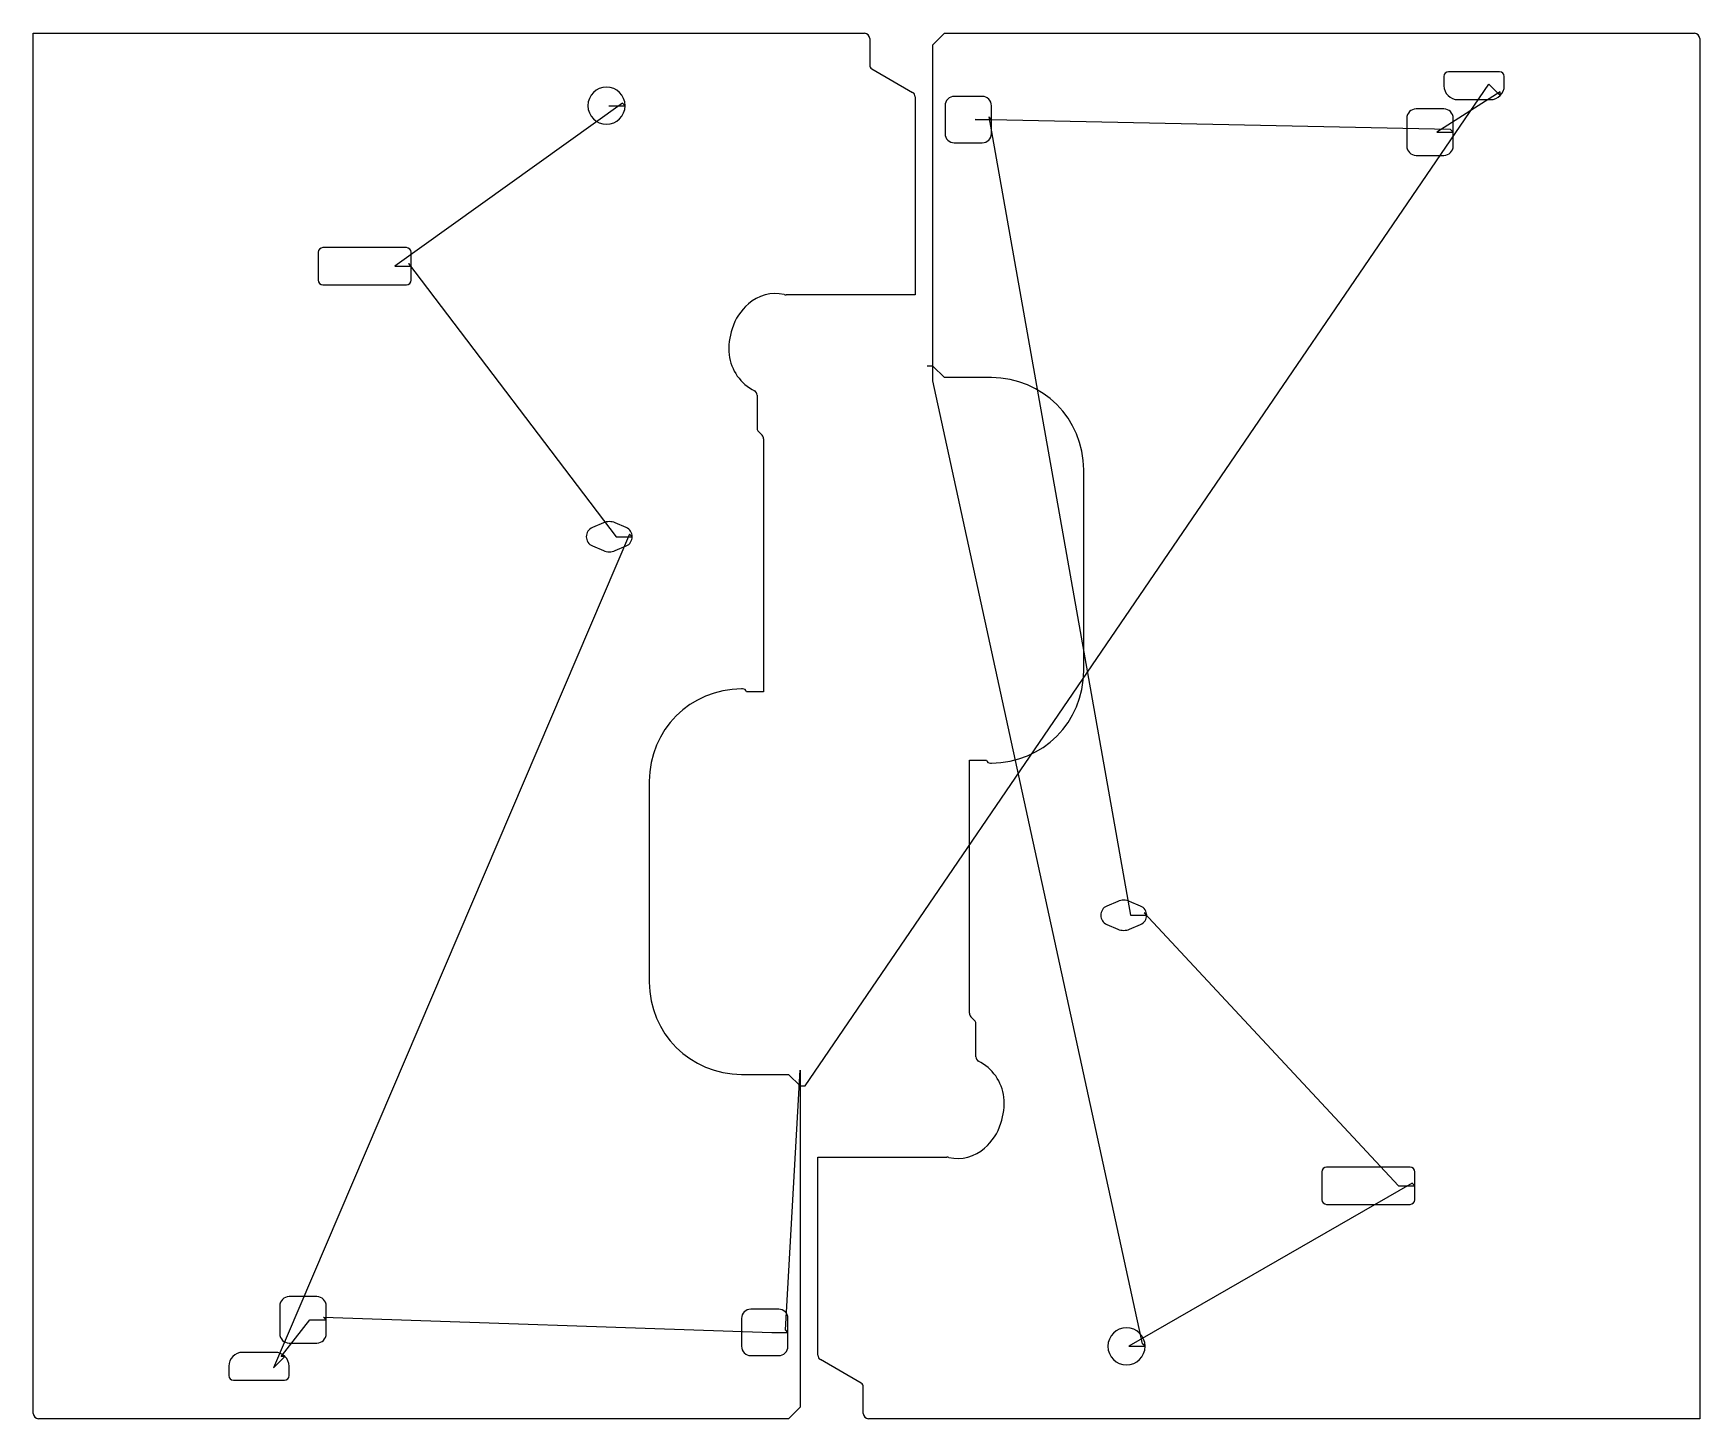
# Model space of a CAD drawing. Header units: metres. Extents: x 5 to 3595, y 5 to 2991.
import ezdxf

# ---------------------------------------------------------------- set-up
doc = ezdxf.new("R2010")
doc.units = ezdxf.units.M

msp = doc.modelspace()

# ---------------------------------------------------------------- linework, layer by layer
at = {"layer": 'TOOL_0'}
for p, q in [((4.851, 15.85), (4.851, 2990.85)), ((4.851, 2990.85), (1795.851, 2990.85)), ((1943.153, 2966.263), (1967.739, 2990.849)), ((1967.739, 2990.849), (3584.153, 2990.849)), ((1806.851, 2979.85), (1806.851, 2922.206)), ((1943.153, 2273.435), (1943.153, 2966.263)), ((3595.153, 2979.849), (3595.153, 4.849)), ((1811.353, 2914.409), (1899.353, 2863.602)), ((1667.558, 722.264), (3140.617, 2881.386)), ((3044.153, 2897.85), (3044.153, 2877.85)), ((3164.153, 2907.85), (3054.153, 2907.85)), ((3140.617, 2881.386), (3165.366, 2856.637)), ((3174.153, 2877.85), (3174.153, 2897.85)), ((1274.193, 2840.508), (783.85, 2488.851)), ((1279.85, 2834.851), (1274.193, 2840.508)), ((1904.852, 2854.078), (1904.852, 2426.85)), ((2049.153, 2854.85), (1989.153, 2854.85)), ((3165.366, 2864.637), (3029.153, 2777.85)), ((3074.153, 2847.85), (3144.153, 2847.85)), ((3165.366, 2856.637), (3165.366, 2864.637)), ((1244.85, 2834.851), (1279.85, 2834.851)), ((1969.153, 2834.85), (1969.153, 2774.85)), ((3058.496, 2783.507), (2034.153, 2804.85)), ((2034.153, 2804.85), (2069.153, 2804.85)), ((2069.153, 2804.85), (2063.496, 2810.507)), ((2063.496, 2810.507), (2368.653, 1089.85)), ((2069.153, 2804.85), (2069.153, 2834.85)), ((2069.153, 2774.85), (2069.153, 2804.85)), ((2964.153, 2807.85), (2964.153, 2747.85)), ((3044.153, 2827.85), (2984.153, 2827.85)), ((3064.153, 2777.85), (3064.153, 2807.85)), ((3029.153, 2777.85), (3064.153, 2777.85)), ((3064.153, 2777.85), (3058.496, 2783.507)), ((3064.153, 2747.85), (3064.153, 2777.85)), ((1989.153, 2754.85), (2049.153, 2754.85)), ((2984.153, 2727.85), (3044.153, 2727.85)), ((618.85, 2518.851), (618.85, 2458.851)), ((808.85, 2528.851), (628.85, 2528.851)), ((818.85, 2488.851), (818.85, 2518.851)), ((783.85, 2488.851), (818.85, 2488.851)), ((818.85, 2488.851), (813.193, 2494.508)), ((813.193, 2494.508), (1260.35, 1905.851)), ((818.85, 2458.851), (818.85, 2488.851)), ((628.85, 2448.851), (808.85, 2448.851)), ((1904.852, 2426.85), (1626.986, 2426.85)), ((1943.153, 2273.435), (1930.825, 2273.435)), ((1943.153, 2241.974), (1943.153, 2273.435)), ((1967.739, 2248.849), (1943.153, 2273.435)), ((2394.496, 166.506), (1943.153, 2241.974)), ((2069.153, 2248.849), (1967.739, 2248.849)), ((1564.349, 2210.752), (1564.349, 2138.994)), ((1566.987, 2132.626), (1575.129, 2124.484)), ((1578.349, 2116.71), (1578.349, 1571.85)), ((2268.153, 1616.848), (2268.153, 2049.849)), ((1289.694, 1911.507), (522.315, 114.314)), ((1233.081, 1935.739), (1209.403, 1925.622)), ((1282.296, 1925.622), (1258.613, 1935.739)), ((1260.35, 1905.851), (1295.35, 1905.851)), ((1295.351, 1905.85), (1289.694, 1911.507)), ((1209.403, 1886.079), (1233.082, 1875.963)), ((1258.613, 1875.963), (1282.297, 1886.079)), ((1533.183, 1577.85), (1530.854, 1577.85)), ((1578.349, 1571.85), (1541.672, 1571.85)), ((2021.657, 878.989), (2021.657, 1423.849)), ((2021.657, 1423.849), (2058.334, 1423.849)), ((2066.823, 1417.849), (2069.153, 1417.849)), ((1331.854, 1378.85), (1331.854, 945.85)), ((2341.389, 1119.737), (2317.706, 1109.621)), ((2390.599, 1109.621), (2366.92, 1119.737)), ((2368.653, 1089.85), (2403.653, 1089.85)), ((2403.653, 1089.849), (2397.996, 1095.506)), ((2397.996, 1095.506), (2946.153, 506.849)), ((2317.706, 1070.078), (2341.389, 1059.961)), ((2366.921, 1059.961), (2390.599, 1070.078)), ((2033.019, 863.073), (2024.877, 871.215)), ((2035.657, 784.947), (2035.657, 856.705)), ((1625.194, 196.507), (1656.851, 756.332)), ((1656.851, 756.332), (1656.851, 722.264)), ((1530.854, 746.85), (1632.268, 746.85)), ((1632.268, 746.85), (1656.854, 722.264)), ((1656.851, 722.264), (1656.851, 29.436)), ((1656.854, 722.264), (1667.558, 722.264)), ((1695.152, 141.621), (1695.152, 568.849)), ((1695.152, 568.849), (1973.018, 568.849)), ((2971.153, 546.849), (2791.153, 546.849)), ((2975.496, 512.506), (2365.153, 160.849)), ((2781.153, 536.849), (2781.153, 476.849)), ((2946.153, 506.849), (2981.153, 506.849)), ((2981.153, 506.849), (2975.496, 512.506)), ((2981.153, 506.849), (2981.153, 536.849)), ((2981.153, 476.849), (2981.153, 506.849)), ((2791.153, 466.849), (2971.153, 466.849)), ((615.851, 267.85), (555.851, 267.85)), ((535.851, 247.85), (535.851, 187.85)), ((539.064, 139.063), (600.851, 217.85)), ((600.851, 217.85), (635.851, 217.85)), ((635.851, 217.85), (630.194, 223.507)), ((630.194, 223.507), (1595.851, 190.85)), ((635.851, 217.85), (635.851, 247.85)), ((635.851, 187.85), (635.851, 217.85)), ((1530.851, 220.85), (1530.851, 160.85)), ((1610.851, 240.85), (1550.851, 240.85)), ((1630.851, 190.85), (1630.851, 220.85)), ((1595.851, 190.85), (1630.851, 190.85)), ((1630.851, 190.85), (1625.194, 196.507)), ((1630.851, 160.85), (1630.851, 190.85)), ((525.851, 147.85), (455.851, 147.85)), ((555.851, 167.85), (615.851, 167.85)), ((2365.153, 160.849), (2400.153, 160.849)), ((2400.153, 160.849), (2394.496, 166.506)), ((425.851, 117.85), (425.851, 97.85)), ((522.315, 114.314), (547.064, 139.063)), ((547.064, 139.063), (539.064, 139.063)), ((555.851, 97.85), (555.851, 117.85)), ((1550.851, 140.85), (1610.851, 140.85)), ((1788.651, 81.29), (1700.651, 132.097)), ((435.851, 87.85), (545.851, 87.85)), ((1793.153, 15.849), (1793.153, 73.493)), ((1632.265, 4.85), (15.851, 4.85)), ((1656.851, 29.436), (1632.265, 4.85)), ((3595.153, 4.849), (1804.153, 4.849))]:
    msp.add_line(p, q, dxfattribs=at)
for centre, radius, start, end in [((1795.851, 2979.85), 11, 0, 90), ((3584.153, 2979.849), 11, 0, 90), ((1815.913, 2922.24), 9.062, 180.214969, 239.787709), ((1239.85, 2834.851), 40, 0, 180), ((3054.153, 2897.85), 10, 90, 180), ((3074.153, 2877.85), 30, 180, 270), ((3164.153, 2897.85), 10, 0, 90), ((3144.153, 2877.85), 30, 315, 0), ((1893.79, 2854.041), 11.062, 0.191641, 59.807319), ((1989.153, 2834.85), 20, 90, 180), ((2049.153, 2834.85), 20, 0, 90), ((3144.153, 2877.85), 30, 270, 315), ((1239.85, 2834.851), 40, 180, 0), ((2984.153, 2807.85), 20, 90, 180), ((3044.153, 2807.85), 20, 0, 90), ((1989.153, 2774.85), 20, 180, 270), ((2049.153, 2774.85), 20, 270, 0), ((2984.153, 2747.85), 20, 180, 270), ((3044.153, 2747.85), 20, 270, 0), ((628.85, 2518.851), 10, 90, 180), ((808.85, 2518.851), 10, 0, 90), ((628.85, 2458.851), 10, 180, 270), ((808.85, 2458.851), 10, 270, 0), ((1621.256, 2319.669), 116.063, 130.66844, 162.66709), ((1603.325, 2343.303), 86.471, 77.206424, 131.862065), ((1627.463, 2443.109), 16.266, 252.135361, 268.319561), ((1640.525, 2310.947), 137.08, 161.586463, 185.41497), ((1603.461, 2309.898), 100.112, 186.819203, 243.549102), ((2069.153, 2049.849), 199, 0, 90), ((1553.287, 2210.715), 11.062, 0.191641, 59.700688), ((1573.461, 2139.038), 9.112, 180.276668, 224.724328), ((1567.113, 2116.61), 11.236, 0.509917, 44.487993), ((1217.849, 1905.851), 21.499, 113.131754, 246.869293), ((1245.847, 1905.601), 32.73, 67.043221, 112.956779), ((1273.85, 1905.851), 21.5, 0, 66.868246), ((1273.851, 1905.85), 21.499, 293.131754, 0), ((1245.848, 1906.078), 32.709, 247.027507, 292.970881), ((2069.153, 1616.849), 199, 270, 359.999712), ((1530.854, 1378.85), 199, 90, 180), ((1533.123, 1568.76), 9.09, 19.872176, 89.621816), ((2066.883, 1426.939), 9.09, 199.872176, 269.621816), ((2354.154, 1089.622), 32.709, 67.027507, 112.970881), ((2326.152, 1089.85), 21.499, 113.131754, 246.869293), ((2382.153, 1089.85), 21.5, 0, 66.868246), ((2382.153, 1089.849), 21.499, 293.131754, 0), ((2354.155, 1090.099), 32.73, 247.043221, 292.956779), ((1530.854, 945.85), 199, 180, 270), ((2032.893, 879.089), 11.236, 180.509917, 224.487993), ((2026.545, 856.661), 9.112, 0.276668, 44.724328), ((2046.718, 784.984), 11.061, 180.191659, 239.698074), ((1996.544, 685.802), 100.112, 6.818635, 63.549102), ((1959.48, 684.752), 137.079, 341.586331, 5.41497), ((1978.749, 676.031), 116.063, 310.667744, 342.666472), ((1996.679, 652.396), 86.471, 257.206424, 311.862065), ((1972.541, 552.59), 16.266, 72.135361, 88.319561), ((2791.153, 536.849), 10, 90, 180), ((2971.153, 536.849), 10, 0, 90), ((2791.153, 476.849), 10, 180, 270), ((2971.153, 476.849), 10, 270, 0), ((555.851, 247.85), 20, 90, 180), ((615.851, 247.85), 20, 0, 90), ((1550.851, 220.85), 20, 90, 180), ((1610.851, 220.85), 20, 0, 90), ((555.851, 187.85), 20, 180, 270), ((615.851, 187.85), 20, 270, 0), ((2360.153, 160.849), 40, 0, 180), ((455.851, 117.85), 30, 90, 180), ((525.851, 117.85), 30, 45, 90), ((1550.851, 160.85), 20, 180, 270), ((1610.851, 160.85), 20, 270, 0), ((2360.153, 160.849), 40, 180, 0), ((525.851, 117.85), 30, 0, 45), ((1706.214, 141.658), 11.062, 180.191641, 239.807319), ((435.851, 97.85), 10, 180, 270), ((545.851, 97.85), 10, 270, 0), ((1784.091, 73.459), 9.062, 0.214969, 59.787709), ((15.851, 15.85), 11, 180, 270), ((1804.153, 15.849), 11, 180, 270)]:
    msp.add_arc(centre, radius, start, end, dxfattribs=at)

doc.saveas('drawing.dxf')
